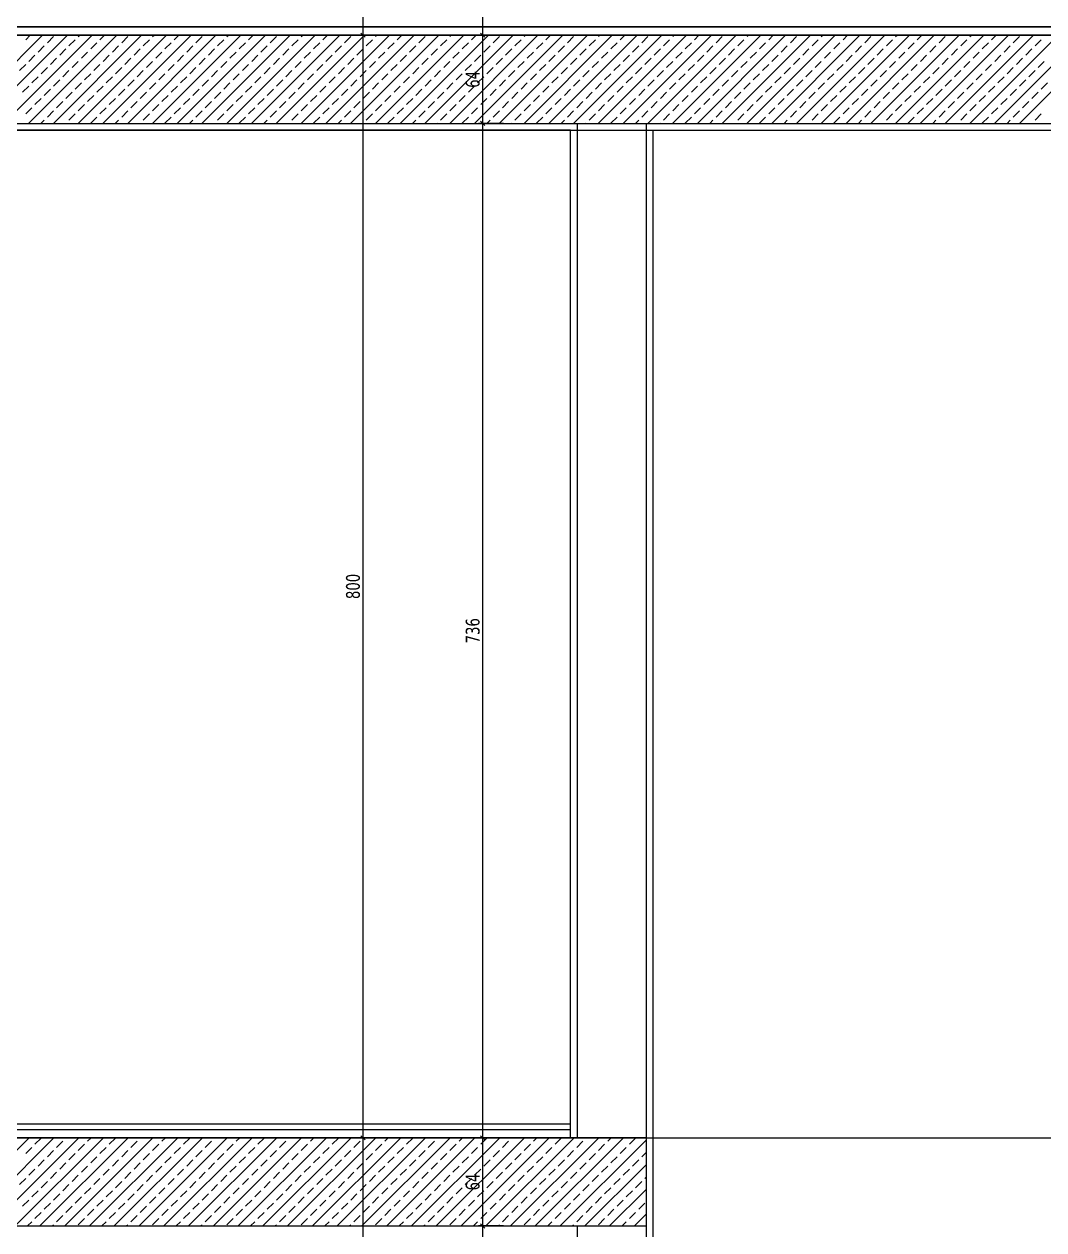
# Model space of a CAD drawing. Header units: millimetres. Extents: x 43168.9 to 43194.6, y -25545.1 to -25543.4.
# Drawn here: x 43183.9544 to 43184.1023, y -25544.5999 to -25544.425 of the extents above; entities that cross this region are included whole.
import ezdxf

# ---------------------------------------------------------------- set-up
doc = ezdxf.new("R2010")
doc.units = ezdxf.units.MM
doc.header["$LTSCALE"] = 200
doc.linetypes.add('kesit_$0$HIDDEN2', pattern=[0.1875, 0.125, -0.0625])
for name, color, linetype in [('duv_sgh', 4, 'Continuous'), ('kaplama-gnl_sgh', 30, 'Continuous'), ('kesit_$0$izd-alt_sgh', 8, 'kesit_$0$HIDDEN2'), ('kolon-b.a_sgh', 6, 'Continuous'), ('olcuic_sgh', 183, 'Continuous'), ('siva_sgh', 145, 'Continuous'), ('tarama-betonarme_sgh', 223, 'Continuous')]:
    doc.layers.add(name, color=color, linetype=linetype)
doc.styles.add('dim', font='VERDANA.TTF', dxfattribs={"width": 0.7})

msp = doc.modelspace()

# ---------------------------------------------------------------- linework, layer by layer
at = {"color": 0, "linetype": 'ByBlock', "lineweight": -2}
for p, q in [((43184.0039, -25544.42686), (43184.0033, -25544.42626)), ((43184.0033, -25544.42626), (43184.0039, -25544.42686)), ((43184.02125, -25544.42686), (43184.02065, -25544.42626)), ((43184.02065, -25544.42626), (43184.02125, -25544.42686)), ((43184.02125, -25544.43966), (43184.02065, -25544.43906)), ((43184.02065, -25544.43906), (43184.02125, -25544.43966)), ((43184.0039, -25544.58686), (43184.0033, -25544.58626)), ((43184.0033, -25544.58626), (43184.0039, -25544.58686)), ((43184.02125, -25544.58686), (43184.02065, -25544.58626)), ((43184.02065, -25544.58626), (43184.02125, -25544.58686)), ((43184.02125, -25544.59966), (43184.02065, -25544.59906)), ((43184.02065, -25544.59906), (43184.02125, -25544.59966))]:
    msp.add_line(p, q, dxfattribs=at)
at = {"layer": 'duv_sgh'}
for p, q in [((43184.03469, -25544.58656), (43184.03469, -25544.43936)), ((43184.04469, -25544.58656), (43184.04469, -25544.43936)), ((43184.03469, -25544.74656), (43184.03469, -25544.59936)), ((43184.04469, -25544.74656), (43184.04469, -25544.59936))]:
    msp.add_line(p, q, dxfattribs=at)
at = {"layer": 'kaplama-gnl_sgh'}
for p, q in [((43183.80569, -25544.42536), (43184.27229, -25544.42536)), ((43184.27229, -25544.42536), (43183.80569, -25544.42536)), ((43183.80569, -25544.58456), (43184.03369, -25544.58456)), ((43183.80569, -25544.58536), (43184.03369, -25544.58536))]:
    msp.add_line(p, q, dxfattribs=at)
at = {"layer": 'kesit_$0$izd-alt_sgh'}
for p, q in [((43185.17869, -25544.42656), (43183.58059, -25544.42656)), ((43183.07862, -25544.58656), (43185.19931, -25544.58656))]:
    msp.add_line(p, q, dxfattribs=at)
at = {"layer": 'kolon-b.a_sgh'}
for p, q in [((43183.80469, -25544.42656), (43184.28649, -25544.42656)), ((43183.80469, -25544.43936), (43184.28649, -25544.43936)), ((43184.04469, -25544.58656), (43183.80469, -25544.58656)), ((43184.04469, -25544.59936), (43184.04469, -25544.58656)), ((43183.80469, -25544.59936), (43184.04469, -25544.59936))]:
    msp.add_line(p, q, dxfattribs=at)
at = {"layer": 'olcuic_sgh'}
for p, q in [((43184.0036, -25544.42681), (43184.0036, -25544.30631)), ((43184.02095, -25544.42681), (43184.02095, -25544.31911)), ((43184.0066, -25544.42656), (43184.003, -25544.42656)), ((43184.0066, -25544.42656), (43184.003, -25544.42656)), ((43184.0036, -25544.58681), (43184.0036, -25544.42631)), ((43184.02395, -25544.42656), (43184.02035, -25544.42656)), ((43184.02395, -25544.42656), (43184.02035, -25544.42656)), ((43184.02095, -25544.43961), (43184.02095, -25544.42631)), ((43184.02395, -25544.43936), (43184.02035, -25544.43936)), ((43184.02395, -25544.43936), (43184.02035, -25544.43936)), ((43184.02095, -25544.58681), (43184.02095, -25544.43911)), ((43184.0066, -25544.58656), (43184.003, -25544.58656)), ((43184.0066, -25544.58656), (43184.003, -25544.58656)), ((43184.0036, -25544.74681), (43184.0036, -25544.58631)), ((43184.02395, -25544.58656), (43184.02035, -25544.58656)), ((43184.02395, -25544.58656), (43184.02035, -25544.58656)), ((43184.02095, -25544.59961), (43184.02095, -25544.58631)), ((43184.02395, -25544.59936), (43184.02035, -25544.59936)), ((43184.02395, -25544.59936), (43184.02035, -25544.59936)), ((43184.02095, -25544.74681), (43184.02095, -25544.59911))]:
    msp.add_line(p, q, dxfattribs=at)
at = {"layer": 'siva_sgh'}
for p, q in [((43183.80569, -25544.44036), (43184.28729, -25544.44036)), ((43184.03369, -25544.44036), (43183.80569, -25544.44036)), ((43184.03369, -25544.58656), (43184.03369, -25544.44036)), ((43184.04569, -25544.74656), (43184.04569, -25544.44036)), ((43184.04569, -25544.44036), (43184.27589, -25544.44036))]:
    msp.add_line(p, q, dxfattribs=at)
at = {"layer": 'tarama-betonarme_sgh'}
for p, q in [((43183.94432, -25544.43936), (43183.95712, -25544.42656)), ((43183.94791, -25544.43936), (43183.96071, -25544.42656)), ((43183.95151, -25544.43936), (43183.96431, -25544.42656)), ((43183.95467, -25544.42722), (43183.95533, -25544.42656)), ((43183.9551, -25544.43936), (43183.9679, -25544.42656)), ((43183.95781, -25544.42766), (43183.95871, -25544.42677)), ((43183.95869, -25544.43936), (43183.97149, -25544.42656)), ((43183.96095, -25544.42811), (43183.96185, -25544.42722)), ((43183.96228, -25544.43936), (43183.97508, -25544.42656)), ((43183.9623, -25544.42677), (43183.96251, -25544.42656)), ((43183.96544, -25544.42722), (43183.9661, -25544.42656)), ((43183.96587, -25544.43936), (43183.97867, -25544.42656)), ((43183.96859, -25544.42766), (43183.96949, -25544.42677)), ((43183.96947, -25544.43936), (43183.98227, -25544.42656)), ((43183.97173, -25544.42811), (43183.97263, -25544.42722)), ((43183.97306, -25544.43936), (43183.98586, -25544.42656)), ((43183.97308, -25544.42677), (43183.97329, -25544.42656)), ((43183.97622, -25544.42722), (43183.97688, -25544.42656)), ((43183.97665, -25544.43936), (43183.98945, -25544.42656)), ((43183.97936, -25544.42766), (43183.98026, -25544.42677)), ((43183.98024, -25544.43936), (43183.99304, -25544.42656)), ((43183.98251, -25544.42811), (43183.98341, -25544.42722)), ((43183.98383, -25544.43936), (43183.99663, -25544.42656)), ((43183.98385, -25544.42677), (43183.98406, -25544.42656)), ((43183.987, -25544.42722), (43183.98765, -25544.42656)), ((43183.98743, -25544.43936), (43184.00023, -25544.42656)), ((43183.99014, -25544.42766), (43183.99104, -25544.42677)), ((43183.99102, -25544.43936), (43184.00382, -25544.42656)), ((43183.99328, -25544.42811), (43183.99418, -25544.42722)), ((43183.99461, -25544.43936), (43184.00741, -25544.42656)), ((43183.99463, -25544.42677), (43183.99484, -25544.42656)), ((43183.99777, -25544.42722), (43183.99843, -25544.42656)), ((43183.9982, -25544.43936), (43184.011, -25544.42656)), ((43184.00092, -25544.42766), (43184.00181, -25544.42677)), ((43184.00179, -25544.43936), (43184.01459, -25544.42656)), ((43184.00406, -25544.42811), (43184.00496, -25544.42722)), ((43184.00539, -25544.43936), (43184.01819, -25544.42656)), ((43184.00541, -25544.42677), (43184.00561, -25544.42656)), ((43184.00855, -25544.42722), (43184.00921, -25544.42656)), ((43184.00898, -25544.43936), (43184.02178, -25544.42656)), ((43184.01169, -25544.42766), (43184.01259, -25544.42677)), ((43184.01257, -25544.43936), (43184.02537, -25544.42656)), ((43184.01484, -25544.42811), (43184.01573, -25544.42722)), ((43184.01616, -25544.43936), (43184.02896, -25544.42656)), ((43184.01618, -25544.42677), (43184.01639, -25544.42656)), ((43184.01933, -25544.42722), (43184.01998, -25544.42656)), ((43184.01976, -25544.43936), (43184.03256, -25544.42656)), ((43184.02247, -25544.42766), (43184.02337, -25544.42677)), ((43184.02335, -25544.43936), (43184.03615, -25544.42656)), ((43184.02561, -25544.42811), (43184.02651, -25544.42722)), ((43184.02694, -25544.43936), (43184.03974, -25544.42656)), ((43184.02696, -25544.42677), (43184.02717, -25544.42656)), ((43184.0301, -25544.42722), (43184.03076, -25544.42656)), ((43184.03053, -25544.43936), (43184.04333, -25544.42656)), ((43184.03325, -25544.42766), (43184.03414, -25544.42677)), ((43184.03412, -25544.43936), (43184.04692, -25544.42656)), ((43184.03639, -25544.42811), (43184.03729, -25544.42722)), ((43184.03772, -25544.43936), (43184.05052, -25544.42656)), ((43184.03774, -25544.42677), (43184.03794, -25544.42656)), ((43184.04088, -25544.42722), (43184.04154, -25544.42656)), ((43184.04131, -25544.43936), (43184.05411, -25544.42656)), ((43184.04402, -25544.42766), (43184.04492, -25544.42677)), ((43184.0449, -25544.43936), (43184.0577, -25544.42656)), ((43184.04717, -25544.42811), (43184.04806, -25544.42722)), ((43184.04849, -25544.43936), (43184.06129, -25544.42656)), ((43184.04851, -25544.42677), (43184.04872, -25544.42656)), ((43184.05166, -25544.42722), (43184.05231, -25544.42656)), ((43184.05208, -25544.43936), (43184.06488, -25544.42656)), ((43184.0548, -25544.42766), (43184.0557, -25544.42677)), ((43184.05568, -25544.43936), (43184.06848, -25544.42656)), ((43184.05794, -25544.42811), (43184.05884, -25544.42722)), ((43184.05927, -25544.43936), (43184.07207, -25544.42656)), ((43184.05929, -25544.42677), (43184.0595, -25544.42656)), ((43184.06243, -25544.42722), (43184.06309, -25544.42656)), ((43184.06286, -25544.43936), (43184.07566, -25544.42656)), ((43184.06557, -25544.42766), (43184.06647, -25544.42677)), ((43184.06645, -25544.43936), (43184.07925, -25544.42656)), ((43184.06872, -25544.42811), (43184.06962, -25544.42722)), ((43184.07004, -25544.43936), (43184.08284, -25544.42656)), ((43184.07006, -25544.42677), (43184.07027, -25544.42656)), ((43184.07321, -25544.42722), (43184.07386, -25544.42656)), ((43184.07364, -25544.43936), (43184.08644, -25544.42656)), ((43184.07635, -25544.42766), (43184.07725, -25544.42677)), ((43184.07723, -25544.43936), (43184.09003, -25544.42656)), ((43184.07949, -25544.42811), (43184.08039, -25544.42722)), ((43184.08082, -25544.43936), (43184.09362, -25544.42656)), ((43184.08084, -25544.42677), (43184.08105, -25544.42656)), ((43184.08398, -25544.42722), (43184.08464, -25544.42656)), ((43184.08441, -25544.43936), (43184.09721, -25544.42656)), ((43184.08713, -25544.42766), (43184.08803, -25544.42677)), ((43184.08801, -25544.43936), (43184.10081, -25544.42656)), ((43184.09027, -25544.42811), (43184.09117, -25544.42722)), ((43184.0916, -25544.43936), (43184.1044, -25544.42656)), ((43184.09162, -25544.42677), (43184.09182, -25544.42656)), ((43184.09476, -25544.42722), (43184.09542, -25544.42656)), ((43184.09519, -25544.43936), (43184.10799, -25544.42656)), ((43184.0979, -25544.42766), (43184.0988, -25544.42677)), ((43184.09878, -25544.43936), (43184.11158, -25544.42656)), ((43184.10105, -25544.42811), (43184.10194, -25544.42722)), ((43183.95646, -25544.42901), (43183.95736, -25544.42811)), ((43183.95961, -25544.42946), (43183.96051, -25544.42856)), ((43183.96275, -25544.42991), (43183.96365, -25544.42901)), ((43183.9641, -25544.42856), (43183.965, -25544.42766)), ((43183.96724, -25544.42901), (43183.96814, -25544.42811)), ((43183.97038, -25544.42946), (43183.97128, -25544.42856)), ((43183.97353, -25544.42991), (43183.97443, -25544.42901)), ((43183.97487, -25544.42856), (43183.97577, -25544.42766)), ((43183.97802, -25544.42901), (43183.97892, -25544.42811)), ((43183.98116, -25544.42946), (43183.98206, -25544.42856)), ((43183.9843, -25544.42991), (43183.9852, -25544.42901)), ((43183.98565, -25544.42856), (43183.98655, -25544.42766)), ((43183.98879, -25544.42901), (43183.98969, -25544.42811)), ((43183.99194, -25544.42946), (43183.99283, -25544.42856)), ((43183.99508, -25544.42991), (43183.99598, -25544.42901)), ((43183.99643, -25544.42856), (43183.99732, -25544.42766)), ((43183.99957, -25544.42901), (43184.00047, -25544.42811)), ((43184.00271, -25544.42946), (43184.00361, -25544.42856)), ((43184.00586, -25544.42991), (43184.00675, -25544.42901)), ((43184.0072, -25544.42856), (43184.0081, -25544.42766)), ((43184.01035, -25544.42901), (43184.01124, -25544.42811)), ((43184.01349, -25544.42946), (43184.01439, -25544.42856)), ((43184.01663, -25544.42991), (43184.01753, -25544.42901)), ((43184.01798, -25544.42856), (43184.01888, -25544.42766)), ((43184.02112, -25544.42901), (43184.02202, -25544.42811)), ((43184.02427, -25544.42946), (43184.02516, -25544.42856)), ((43184.02741, -25544.42991), (43184.02831, -25544.42901)), ((43184.02876, -25544.42856), (43184.02965, -25544.42766)), ((43184.0319, -25544.42901), (43184.0328, -25544.42811)), ((43184.03504, -25544.42946), (43184.03594, -25544.42856)), ((43184.03818, -25544.42991), (43184.03908, -25544.42901)), ((43184.03953, -25544.42856), (43184.04043, -25544.42766)), ((43184.04267, -25544.42901), (43184.04357, -25544.42811)), ((43184.04582, -25544.42946), (43184.04672, -25544.42856)), ((43184.04896, -25544.42991), (43184.04986, -25544.42901)), ((43184.05031, -25544.42856), (43184.05121, -25544.42766)), ((43184.05345, -25544.42901), (43184.05435, -25544.42811)), ((43184.05659, -25544.42946), (43184.05749, -25544.42856)), ((43184.05974, -25544.42991), (43184.06064, -25544.42901)), ((43184.06108, -25544.42856), (43184.06198, -25544.42766)), ((43184.06423, -25544.42901), (43184.06513, -25544.42811)), ((43184.06737, -25544.42946), (43184.06827, -25544.42856)), ((43184.07051, -25544.42991), (43184.07141, -25544.42901)), ((43184.07186, -25544.42856), (43184.07276, -25544.42766)), ((43184.075, -25544.42901), (43184.0759, -25544.42811)), ((43184.07815, -25544.42946), (43184.07905, -25544.42856)), ((43184.08129, -25544.42991), (43184.08219, -25544.42901)), ((43184.08264, -25544.42856), (43184.08354, -25544.42766)), ((43184.08578, -25544.42901), (43184.08668, -25544.42811)), ((43184.08892, -25544.42946), (43184.08982, -25544.42856)), ((43184.09207, -25544.42991), (43184.09296, -25544.42901)), ((43184.09341, -25544.42856), (43184.09431, -25544.42766)), ((43184.09656, -25544.42901), (43184.09745, -25544.42811)), ((43184.0997, -25544.42946), (43184.1006, -25544.42856)), ((43183.95377, -25544.43171), (43183.95467, -25544.43081)), ((43183.95512, -25544.43036), (43183.95602, -25544.42946)), ((43183.95826, -25544.43081), (43183.95916, -25544.42991)), ((43183.9614, -25544.43126), (43183.9623, -25544.43036)), ((43183.96455, -25544.43171), (43183.96544, -25544.43081)), ((43183.96589, -25544.43036), (43183.96679, -25544.42946)), ((43183.96904, -25544.43081), (43183.96993, -25544.42991)), ((43183.97218, -25544.43126), (43183.97308, -25544.43036)), ((43183.97532, -25544.43171), (43183.97622, -25544.43081)), ((43183.97667, -25544.43036), (43183.97757, -25544.42946)), ((43183.97981, -25544.43081), (43183.98071, -25544.42991)), ((43183.98296, -25544.43126), (43183.98385, -25544.43036)), ((43183.9861, -25544.43171), (43183.987, -25544.43081)), ((43183.98745, -25544.43036), (43183.98834, -25544.42946)), ((43183.99059, -25544.43081), (43183.99149, -25544.42991)), ((43183.99373, -25544.43126), (43183.99463, -25544.43036)), ((43183.99688, -25544.43171), (43183.99777, -25544.43081)), ((43183.99822, -25544.43036), (43183.99912, -25544.42946)), ((43184.00137, -25544.43081), (43184.00226, -25544.42991)), ((43184.00451, -25544.43126), (43184.00541, -25544.43036)), ((43184.00765, -25544.43171), (43184.00855, -25544.43081)), ((43184.009, -25544.43036), (43184.0099, -25544.42946)), ((43184.01214, -25544.43081), (43184.01304, -25544.42991)), ((43184.01529, -25544.43126), (43184.01618, -25544.43036)), ((43184.01843, -25544.43171), (43184.01933, -25544.43081)), ((43184.01978, -25544.43036), (43184.02067, -25544.42946)), ((43184.02292, -25544.43081), (43184.02382, -25544.42991)), ((43184.02606, -25544.43126), (43184.02696, -25544.43036)), ((43184.0292, -25544.43171), (43184.0301, -25544.43081)), ((43184.03055, -25544.43036), (43184.03145, -25544.42946)), ((43184.03369, -25544.43081), (43184.03459, -25544.42991)), ((43184.03684, -25544.43126), (43184.03774, -25544.43036)), ((43184.03998, -25544.43171), (43184.04088, -25544.43081)), ((43184.04133, -25544.43036), (43184.04223, -25544.42946)), ((43184.04447, -25544.43081), (43184.04537, -25544.42991)), ((43184.04761, -25544.43126), (43184.04851, -25544.43036)), ((43184.05076, -25544.43171), (43184.05166, -25544.43081)), ((43184.0521, -25544.43036), (43184.053, -25544.42946)), ((43184.05525, -25544.43081), (43184.05615, -25544.42991)), ((43184.05839, -25544.43126), (43184.05929, -25544.43036)), ((43184.06153, -25544.43171), (43184.06243, -25544.43081)), ((43184.06288, -25544.43036), (43184.06378, -25544.42946)), ((43184.06602, -25544.43081), (43184.06692, -25544.42991)), ((43184.06917, -25544.43126), (43184.07006, -25544.43036)), ((43184.07231, -25544.43171), (43184.07321, -25544.43081)), ((43184.07366, -25544.43036), (43184.07455, -25544.42946)), ((43184.0768, -25544.43081), (43184.0777, -25544.42991)), ((43184.07994, -25544.43126), (43184.08084, -25544.43036)), ((43184.08309, -25544.43171), (43184.08398, -25544.43081)), ((43184.08443, -25544.43036), (43184.08533, -25544.42946)), ((43184.08758, -25544.43081), (43184.08847, -25544.42991)), ((43184.09072, -25544.43126), (43184.09162, -25544.43036)), ((43184.09386, -25544.43171), (43184.09476, -25544.43081)), ((43184.09521, -25544.43036), (43184.09611, -25544.42946)), ((43184.09835, -25544.43081), (43184.09925, -25544.42991)), ((43184.1015, -25544.43126), (43184.10239, -25544.43036)), ((43183.95557, -25544.4335), (43183.95646, -25544.4326)), ((43183.95691, -25544.43215), (43183.95781, -25544.43126)), ((43183.96006, -25544.4326), (43183.96095, -25544.43171)), ((43183.9632, -25544.43305), (43183.9641, -25544.43215)), ((43183.96634, -25544.4335), (43183.96724, -25544.4326)), ((43183.96769, -25544.43215), (43183.96859, -25544.43126)), ((43183.97083, -25544.4326), (43183.97173, -25544.43171)), ((43183.97398, -25544.43305), (43183.97487, -25544.43215)), ((43183.97712, -25544.4335), (43183.97802, -25544.4326)), ((43183.97847, -25544.43215), (43183.97936, -25544.43126)), ((43183.98161, -25544.4326), (43183.98251, -25544.43171)), ((43183.98475, -25544.43305), (43183.98565, -25544.43215)), ((43183.9879, -25544.4335), (43183.98879, -25544.4326)), ((43183.98924, -25544.43215), (43183.99014, -25544.43126)), ((43183.99239, -25544.4326), (43183.99328, -25544.43171)), ((43183.99553, -25544.43305), (43183.99643, -25544.43215)), ((43183.99867, -25544.4335), (43183.99957, -25544.4326)), ((43184.00002, -25544.43215), (43184.00092, -25544.43126)), ((43184.00316, -25544.4326), (43184.00406, -25544.43171)), ((43184.0063, -25544.43305), (43184.0072, -25544.43215)), ((43184.00945, -25544.4335), (43184.01035, -25544.4326)), ((43184.0108, -25544.43215), (43184.01169, -25544.43126)), ((43184.01394, -25544.4326), (43184.01484, -25544.43171)), ((43184.01708, -25544.43305), (43184.01798, -25544.43215)), ((43184.02022, -25544.4335), (43184.02112, -25544.4326)), ((43184.02157, -25544.43215), (43184.02247, -25544.43126)), ((43184.02471, -25544.4326), (43184.02561, -25544.43171)), ((43184.02786, -25544.43305), (43184.02876, -25544.43215)), ((43184.031, -25544.4335), (43184.0319, -25544.4326)), ((43184.03235, -25544.43215), (43184.03325, -25544.43126)), ((43184.03549, -25544.4326), (43184.03639, -25544.43171)), ((43184.03863, -25544.43305), (43184.03953, -25544.43215)), ((43184.04178, -25544.4335), (43184.04267, -25544.4326)), ((43184.04312, -25544.43215), (43184.04402, -25544.43126)), ((43184.04627, -25544.4326), (43184.04717, -25544.43171)), ((43184.04941, -25544.43305), (43184.05031, -25544.43215)), ((43184.05255, -25544.4335), (43184.05345, -25544.4326)), ((43184.0539, -25544.43215), (43184.0548, -25544.43126)), ((43184.05704, -25544.4326), (43184.05794, -25544.43171)), ((43184.06019, -25544.43305), (43184.06108, -25544.43215)), ((43184.06333, -25544.4335), (43184.06423, -25544.4326)), ((43184.06468, -25544.43215), (43184.06557, -25544.43126)), ((43184.06782, -25544.4326), (43184.06872, -25544.43171)), ((43184.07096, -25544.43305), (43184.07186, -25544.43215)), ((43184.07411, -25544.4335), (43184.075, -25544.4326)), ((43184.07545, -25544.43215), (43184.07635, -25544.43126)), ((43184.0786, -25544.4326), (43184.07949, -25544.43171)), ((43184.08174, -25544.43305), (43184.08264, -25544.43215)), ((43184.08488, -25544.4335), (43184.08578, -25544.4326)), ((43184.08623, -25544.43215), (43184.08713, -25544.43126)), ((43184.08937, -25544.4326), (43184.09027, -25544.43171)), ((43184.09252, -25544.43305), (43184.09341, -25544.43215)), ((43184.09566, -25544.4335), (43184.09656, -25544.4326)), ((43184.09701, -25544.43215), (43184.0979, -25544.43126)), ((43184.10015, -25544.4326), (43184.10105, -25544.43171)), ((43183.95422, -25544.43485), (43183.95512, -25544.43395)), ((43183.95736, -25544.4353), (43183.95826, -25544.4344)), ((43183.95871, -25544.43395), (43183.95961, -25544.43305)), ((43183.96185, -25544.4344), (43183.96275, -25544.4335)), ((43183.965, -25544.43485), (43183.96589, -25544.43395)), ((43183.96814, -25544.4353), (43183.96904, -25544.4344)), ((43183.96949, -25544.43395), (43183.97038, -25544.43305)), ((43183.97263, -25544.4344), (43183.97353, -25544.4335)), ((43183.97577, -25544.43485), (43183.97667, -25544.43395)), ((43183.97892, -25544.4353), (43183.97981, -25544.4344)), ((43183.98026, -25544.43395), (43183.98116, -25544.43305)), ((43183.98341, -25544.4344), (43183.9843, -25544.4335)), ((43183.98655, -25544.43485), (43183.98745, -25544.43395)), ((43183.98969, -25544.4353), (43183.99059, -25544.4344)), ((43183.99104, -25544.43395), (43183.99194, -25544.43305)), ((43183.99418, -25544.4344), (43183.99508, -25544.4335)), ((43183.99732, -25544.43485), (43183.99822, -25544.43395)), ((43184.00047, -25544.4353), (43184.00137, -25544.4344)), ((43184.00181, -25544.43395), (43184.00271, -25544.43305)), ((43184.00496, -25544.4344), (43184.00586, -25544.4335)), ((43184.0081, -25544.43485), (43184.009, -25544.43395)), ((43184.01124, -25544.4353), (43184.01214, -25544.4344)), ((43184.01259, -25544.43395), (43184.01349, -25544.43305)), ((43184.01573, -25544.4344), (43184.01663, -25544.4335)), ((43184.01888, -25544.43485), (43184.01978, -25544.43395)), ((43184.02202, -25544.4353), (43184.02292, -25544.4344)), ((43184.02337, -25544.43395), (43184.02427, -25544.43305)), ((43184.02651, -25544.4344), (43184.02741, -25544.4335)), ((43184.02965, -25544.43485), (43184.03055, -25544.43395)), ((43184.0328, -25544.4353), (43184.03369, -25544.4344)), ((43184.03414, -25544.43395), (43184.03504, -25544.43305)), ((43184.03729, -25544.4344), (43184.03818, -25544.4335)), ((43184.04043, -25544.43485), (43184.04133, -25544.43395)), ((43184.04357, -25544.4353), (43184.04447, -25544.4344)), ((43184.04492, -25544.43395), (43184.04582, -25544.43305)), ((43184.04806, -25544.4344), (43184.04896, -25544.4335)), ((43184.05121, -25544.43485), (43184.0521, -25544.43395)), ((43184.05435, -25544.4353), (43184.05525, -25544.4344)), ((43184.0557, -25544.43395), (43184.05659, -25544.43305)), ((43184.05884, -25544.4344), (43184.05974, -25544.4335)), ((43184.06198, -25544.43485), (43184.06288, -25544.43395)), ((43184.06513, -25544.4353), (43184.06602, -25544.4344)), ((43184.06647, -25544.43395), (43184.06737, -25544.43305)), ((43184.06962, -25544.4344), (43184.07051, -25544.4335)), ((43184.07276, -25544.43485), (43184.07366, -25544.43395)), ((43184.0759, -25544.4353), (43184.0768, -25544.4344)), ((43184.07725, -25544.43395), (43184.07815, -25544.43305)), ((43184.08039, -25544.4344), (43184.08129, -25544.4335)), ((43184.08354, -25544.43485), (43184.08443, -25544.43395)), ((43184.08668, -25544.4353), (43184.08758, -25544.4344)), ((43184.08803, -25544.43395), (43184.08892, -25544.43305)), ((43184.09117, -25544.4344), (43184.09207, -25544.4335)), ((43184.09431, -25544.43485), (43184.09521, -25544.43395)), ((43184.09745, -25544.4353), (43184.09835, -25544.4344)), ((43184.0988, -25544.43395), (43184.0997, -25544.43305)), ((43184.10194, -25544.4344), (43184.10284, -25544.4335)), ((43183.95602, -25544.43664), (43183.95691, -25544.43575)), ((43183.96051, -25544.43575), (43183.9614, -25544.43485)), ((43183.96365, -25544.4362), (43183.96455, -25544.4353)), ((43183.96679, -25544.43664), (43183.96769, -25544.43575)), ((43183.97128, -25544.43575), (43183.97218, -25544.43485)), ((43183.97443, -25544.4362), (43183.97532, -25544.4353)), ((43183.97757, -25544.43664), (43183.97847, -25544.43575)), ((43183.98206, -25544.43575), (43183.98296, -25544.43485)), ((43183.9852, -25544.4362), (43183.9861, -25544.4353)), ((43183.98834, -25544.43664), (43183.98924, -25544.43575)), ((43183.99283, -25544.43575), (43183.99373, -25544.43485)), ((43183.99598, -25544.4362), (43183.99688, -25544.4353)), ((43183.99912, -25544.43664), (43184.00002, -25544.43575)), ((43184.00361, -25544.43575), (43184.00451, -25544.43485)), ((43184.00675, -25544.4362), (43184.00765, -25544.4353)), ((43184.0099, -25544.43664), (43184.0108, -25544.43575)), ((43184.01439, -25544.43575), (43184.01529, -25544.43485)), ((43184.01753, -25544.4362), (43184.01843, -25544.4353)), ((43184.02067, -25544.43664), (43184.02157, -25544.43575)), ((43184.02516, -25544.43575), (43184.02606, -25544.43485)), ((43184.02831, -25544.4362), (43184.0292, -25544.4353)), ((43184.03145, -25544.43664), (43184.03235, -25544.43575)), ((43184.03594, -25544.43575), (43184.03684, -25544.43485)), ((43184.03908, -25544.4362), (43184.03998, -25544.4353)), ((43184.04223, -25544.43664), (43184.04312, -25544.43575)), ((43184.04672, -25544.43575), (43184.04761, -25544.43485)), ((43184.04986, -25544.4362), (43184.05076, -25544.4353)), ((43184.053, -25544.43664), (43184.0539, -25544.43575)), ((43184.05749, -25544.43575), (43184.05839, -25544.43485)), ((43184.06064, -25544.4362), (43184.06153, -25544.4353)), ((43184.06378, -25544.43664), (43184.06468, -25544.43575)), ((43184.06827, -25544.43575), (43184.06917, -25544.43485)), ((43184.07141, -25544.4362), (43184.07231, -25544.4353)), ((43184.07455, -25544.43664), (43184.07545, -25544.43575)), ((43184.07905, -25544.43575), (43184.07994, -25544.43485)), ((43184.08219, -25544.4362), (43184.08309, -25544.4353)), ((43184.08533, -25544.43664), (43184.08623, -25544.43575)), ((43184.08982, -25544.43575), (43184.09072, -25544.43485)), ((43184.09296, -25544.4362), (43184.09386, -25544.4353)), ((43184.09611, -25544.43664), (43184.09701, -25544.43575)), ((43184.1006, -25544.43575), (43184.1015, -25544.43485)), ((43183.95467, -25544.43799), (43183.95557, -25544.43709)), ((43183.95781, -25544.43844), (43183.95871, -25544.43754)), ((43183.95916, -25544.43709), (43183.96006, -25544.4362)), ((43183.9623, -25544.43754), (43183.9632, -25544.43664)), ((43183.96544, -25544.43799), (43183.96634, -25544.43709)), ((43183.96859, -25544.43844), (43183.96949, -25544.43754)), ((43183.96993, -25544.43709), (43183.97083, -25544.4362)), ((43183.97308, -25544.43754), (43183.97398, -25544.43664)), ((43183.97622, -25544.43799), (43183.97712, -25544.43709)), ((43183.97936, -25544.43844), (43183.98026, -25544.43754)), ((43183.98071, -25544.43709), (43183.98161, -25544.4362)), ((43183.98385, -25544.43754), (43183.98475, -25544.43664)), ((43183.987, -25544.43799), (43183.9879, -25544.43709)), ((43183.99014, -25544.43844), (43183.99104, -25544.43754)), ((43183.99149, -25544.43709), (43183.99239, -25544.4362)), ((43183.99463, -25544.43754), (43183.99553, -25544.43664)), ((43183.99777, -25544.43799), (43183.99867, -25544.43709)), ((43184.00092, -25544.43844), (43184.00181, -25544.43754)), ((43184.00226, -25544.43709), (43184.00316, -25544.4362)), ((43184.00541, -25544.43754), (43184.0063, -25544.43664)), ((43184.00855, -25544.43799), (43184.00945, -25544.43709)), ((43184.01169, -25544.43844), (43184.01259, -25544.43754)), ((43184.01304, -25544.43709), (43184.01394, -25544.4362)), ((43184.01618, -25544.43754), (43184.01708, -25544.43664)), ((43184.01933, -25544.43799), (43184.02022, -25544.43709)), ((43184.02247, -25544.43844), (43184.02337, -25544.43754)), ((43184.02382, -25544.43709), (43184.02471, -25544.4362)), ((43184.02696, -25544.43754), (43184.02786, -25544.43664)), ((43184.0301, -25544.43799), (43184.031, -25544.43709)), ((43184.03325, -25544.43844), (43184.03414, -25544.43754)), ((43184.03459, -25544.43709), (43184.03549, -25544.4362)), ((43184.03774, -25544.43754), (43184.03863, -25544.43664)), ((43184.04088, -25544.43799), (43184.04178, -25544.43709)), ((43184.04402, -25544.43844), (43184.04492, -25544.43754)), ((43184.04537, -25544.43709), (43184.04627, -25544.4362)), ((43184.04851, -25544.43754), (43184.04941, -25544.43664)), ((43184.05166, -25544.43799), (43184.05255, -25544.43709)), ((43184.0548, -25544.43844), (43184.0557, -25544.43754)), ((43184.05615, -25544.43709), (43184.05704, -25544.4362)), ((43184.05929, -25544.43754), (43184.06019, -25544.43664)), ((43184.06243, -25544.43799), (43184.06333, -25544.43709)), ((43184.06557, -25544.43844), (43184.06647, -25544.43754)), ((43184.06692, -25544.43709), (43184.06782, -25544.4362)), ((43184.07006, -25544.43754), (43184.07096, -25544.43664)), ((43184.07321, -25544.43799), (43184.07411, -25544.43709)), ((43184.07635, -25544.43844), (43184.07725, -25544.43754)), ((43184.0777, -25544.43709), (43184.0786, -25544.4362)), ((43184.08084, -25544.43754), (43184.08174, -25544.43664)), ((43184.08398, -25544.43799), (43184.08488, -25544.43709)), ((43184.08713, -25544.43844), (43184.08803, -25544.43754)), ((43184.08847, -25544.43709), (43184.08937, -25544.4362)), ((43184.09162, -25544.43754), (43184.09252, -25544.43664)), ((43184.09476, -25544.43799), (43184.09566, -25544.43709)), ((43184.0979, -25544.43844), (43184.0988, -25544.43754)), ((43184.09925, -25544.43709), (43184.10015, -25544.4362)), ((43183.95689, -25544.43936), (43183.95736, -25544.43889)), ((43183.96049, -25544.43936), (43183.96051, -25544.43934)), ((43183.96095, -25544.43889), (43183.96185, -25544.43799)), ((43183.9641, -25544.43934), (43183.965, -25544.43844)), ((43183.96767, -25544.43936), (43183.96814, -25544.43889)), ((43183.97126, -25544.43936), (43183.97128, -25544.43934)), ((43183.97173, -25544.43889), (43183.97263, -25544.43799)), ((43183.97487, -25544.43934), (43183.97577, -25544.43844)), ((43183.97845, -25544.43936), (43183.97892, -25544.43889)), ((43183.98204, -25544.43936), (43183.98206, -25544.43934)), ((43183.98251, -25544.43889), (43183.98341, -25544.43799)), ((43183.98565, -25544.43934), (43183.98655, -25544.43844)), ((43183.98922, -25544.43936), (43183.98969, -25544.43889)), ((43183.99281, -25544.43936), (43183.99283, -25544.43934)), ((43183.99328, -25544.43889), (43183.99418, -25544.43799)), ((43183.99643, -25544.43934), (43183.99732, -25544.43844)), ((43184, -25544.43936), (43184.00047, -25544.43889)), ((43184.00359, -25544.43936), (43184.00361, -25544.43934)), ((43184.00406, -25544.43889), (43184.00496, -25544.43799)), ((43184.0072, -25544.43934), (43184.0081, -25544.43844)), ((43184.01078, -25544.43936), (43184.01124, -25544.43889)), ((43184.01437, -25544.43936), (43184.01439, -25544.43934)), ((43184.01484, -25544.43889), (43184.01573, -25544.43799)), ((43184.01798, -25544.43934), (43184.01888, -25544.43844)), ((43184.02155, -25544.43936), (43184.02202, -25544.43889)), ((43184.02514, -25544.43936), (43184.02516, -25544.43934)), ((43184.02561, -25544.43889), (43184.02651, -25544.43799)), ((43184.02876, -25544.43934), (43184.02965, -25544.43844)), ((43184.03233, -25544.43936), (43184.0328, -25544.43889)), ((43184.03592, -25544.43936), (43184.03594, -25544.43934)), ((43184.03639, -25544.43889), (43184.03729, -25544.43799)), ((43184.03953, -25544.43934), (43184.04043, -25544.43844)), ((43184.0431, -25544.43936), (43184.04357, -25544.43889)), ((43184.0467, -25544.43936), (43184.04672, -25544.43934)), ((43184.04717, -25544.43889), (43184.04806, -25544.43799)), ((43184.05031, -25544.43934), (43184.05121, -25544.43844)), ((43184.05388, -25544.43936), (43184.05435, -25544.43889)), ((43184.05747, -25544.43936), (43184.05749, -25544.43934)), ((43184.05794, -25544.43889), (43184.05884, -25544.43799)), ((43184.06108, -25544.43934), (43184.06198, -25544.43844)), ((43184.06466, -25544.43936), (43184.06513, -25544.43889)), ((43184.06825, -25544.43936), (43184.06827, -25544.43934)), ((43184.06872, -25544.43889), (43184.06962, -25544.43799)), ((43184.07186, -25544.43934), (43184.07276, -25544.43844)), ((43184.07543, -25544.43936), (43184.0759, -25544.43889)), ((43184.07902, -25544.43936), (43184.07905, -25544.43934)), ((43184.07949, -25544.43889), (43184.08039, -25544.43799)), ((43184.08264, -25544.43934), (43184.08354, -25544.43844)), ((43184.08621, -25544.43936), (43184.08668, -25544.43889)), ((43184.0898, -25544.43936), (43184.08982, -25544.43934)), ((43184.09027, -25544.43889), (43184.09117, -25544.43799)), ((43184.09341, -25544.43934), (43184.09431, -25544.43844)), ((43184.09699, -25544.43936), (43184.09745, -25544.43889)), ((43184.10058, -25544.43936), (43184.1006, -25544.43934)), ((43184.10105, -25544.43889), (43184.10194, -25544.43799)), ((43183.94237, -25544.59936), (43183.95517, -25544.58656)), ((43183.94597, -25544.59936), (43183.95877, -25544.58656)), ((43183.94956, -25544.59936), (43183.96236, -25544.58656)), ((43183.95315, -25544.59936), (43183.96595, -25544.58656)), ((43183.95602, -25544.58751), (43183.95691, -25544.58662)), ((43183.95674, -25544.59936), (43183.96954, -25544.58656)), ((43183.96033, -25544.59936), (43183.97313, -25544.58656)), ((43183.96051, -25544.58662), (43183.96056, -25544.58656)), ((43183.96365, -25544.58706), (43183.96415, -25544.58656)), ((43183.96393, -25544.59936), (43183.97673, -25544.58656)), ((43183.96679, -25544.58751), (43183.96769, -25544.58662)), ((43183.96752, -25544.59936), (43183.98032, -25544.58656)), ((43183.97111, -25544.59936), (43183.98391, -25544.58656)), ((43183.97128, -25544.58662), (43183.97134, -25544.58656)), ((43183.97443, -25544.58706), (43183.97493, -25544.58656)), ((43183.9747, -25544.59936), (43183.9875, -25544.58656)), ((43183.97757, -25544.58751), (43183.97847, -25544.58662)), ((43183.97829, -25544.59936), (43183.99109, -25544.58656)), ((43183.98189, -25544.59936), (43183.99469, -25544.58656)), ((43183.98206, -25544.58662), (43183.98211, -25544.58656)), ((43183.9852, -25544.58706), (43183.98571, -25544.58656)), ((43183.98548, -25544.59936), (43183.99828, -25544.58656)), ((43183.98834, -25544.58751), (43183.98924, -25544.58662)), ((43183.98907, -25544.59936), (43184.00187, -25544.58656)), ((43183.99266, -25544.59936), (43184.00546, -25544.58656)), ((43183.99283, -25544.58662), (43183.99289, -25544.58656)), ((43183.99598, -25544.58706), (43183.99648, -25544.58656)), ((43183.99626, -25544.59936), (43184.00906, -25544.58656)), ((43183.99912, -25544.58751), (43184.00002, -25544.58662)), ((43183.99985, -25544.59936), (43184.01265, -25544.58656)), ((43184.00344, -25544.59936), (43184.01624, -25544.58656)), ((43184.00361, -25544.58662), (43184.00367, -25544.58656)), ((43184.00675, -25544.58706), (43184.00726, -25544.58656)), ((43184.00703, -25544.59936), (43184.01983, -25544.58656)), ((43184.0099, -25544.58751), (43184.0108, -25544.58662)), ((43184.01062, -25544.59936), (43184.02342, -25544.58656)), ((43184.01422, -25544.59936), (43184.02702, -25544.58656)), ((43184.01439, -25544.58662), (43184.01444, -25544.58656)), ((43184.01753, -25544.58706), (43184.01804, -25544.58656)), ((43184.01781, -25544.59936), (43184.03061, -25544.58656)), ((43184.02067, -25544.58751), (43184.02157, -25544.58662)), ((43184.0214, -25544.59936), (43184.0342, -25544.58656)), ((43184.02499, -25544.59936), (43184.03779, -25544.58656)), ((43184.02516, -25544.58662), (43184.02522, -25544.58656)), ((43184.02831, -25544.58706), (43184.02881, -25544.58656)), ((43184.02858, -25544.59936), (43184.04138, -25544.58656)), ((43184.03145, -25544.58751), (43184.03235, -25544.58662)), ((43184.03594, -25544.58662), (43184.036, -25544.58656)), ((43184.03908, -25544.58706), (43184.03959, -25544.58656)), ((43184.04223, -25544.58751), (43184.04312, -25544.58662)), ((43183.95467, -25544.58886), (43183.95557, -25544.58796)), ((43183.95781, -25544.58931), (43183.95871, -25544.58841)), ((43183.95916, -25544.58796), (43183.96006, -25544.58706)), ((43183.9623, -25544.58841), (43183.9632, -25544.58751)), ((43183.96544, -25544.58886), (43183.96634, -25544.58796)), ((43183.96859, -25544.58931), (43183.96949, -25544.58841)), ((43183.96993, -25544.58796), (43183.97083, -25544.58706)), ((43183.97308, -25544.58841), (43183.97398, -25544.58751)), ((43183.97622, -25544.58886), (43183.97712, -25544.58796)), ((43183.97936, -25544.58931), (43183.98026, -25544.58841)), ((43183.98071, -25544.58796), (43183.98161, -25544.58706)), ((43183.98385, -25544.58841), (43183.98475, -25544.58751)), ((43183.987, -25544.58886), (43183.9879, -25544.58796)), ((43183.99014, -25544.58931), (43183.99104, -25544.58841)), ((43183.99149, -25544.58796), (43183.99239, -25544.58706)), ((43183.99463, -25544.58841), (43183.99553, -25544.58751)), ((43183.99777, -25544.58886), (43183.99867, -25544.58796)), ((43184.00092, -25544.58931), (43184.00181, -25544.58841)), ((43184.00226, -25544.58796), (43184.00316, -25544.58706)), ((43184.00541, -25544.58841), (43184.0063, -25544.58751)), ((43184.00855, -25544.58886), (43184.00945, -25544.58796)), ((43184.01169, -25544.58931), (43184.01259, -25544.58841)), ((43184.01304, -25544.58796), (43184.01394, -25544.58706)), ((43184.01618, -25544.58841), (43184.01708, -25544.58751)), ((43184.01933, -25544.58886), (43184.02022, -25544.58796)), ((43184.02247, -25544.58931), (43184.02337, -25544.58841)), ((43184.02382, -25544.58796), (43184.02471, -25544.58706)), ((43184.02696, -25544.58841), (43184.02786, -25544.58751)), ((43184.0301, -25544.58886), (43184.031, -25544.58796)), ((43184.03218, -25544.59936), (43184.04469, -25544.58684)), ((43184.03325, -25544.58931), (43184.03414, -25544.58841)), ((43184.03459, -25544.58796), (43184.03549, -25544.58706)), ((43184.03774, -25544.58841), (43184.03863, -25544.58751)), ((43184.04088, -25544.58886), (43184.04178, -25544.58796)), ((43183.95646, -25544.59066), (43183.95736, -25544.58976)), ((43183.96095, -25544.58976), (43183.96185, -25544.58886)), ((43183.9641, -25544.59021), (43183.965, -25544.58931)), ((43183.96724, -25544.59066), (43183.96814, -25544.58976)), ((43183.97173, -25544.58976), (43183.97263, -25544.58886)), ((43183.97487, -25544.59021), (43183.97577, -25544.58931)), ((43183.97802, -25544.59066), (43183.97892, -25544.58976)), ((43183.98251, -25544.58976), (43183.98341, -25544.58886)), ((43183.98565, -25544.59021), (43183.98655, -25544.58931)), ((43183.98879, -25544.59066), (43183.98969, -25544.58976)), ((43183.99328, -25544.58976), (43183.99418, -25544.58886)), ((43183.99643, -25544.59021), (43183.99732, -25544.58931)), ((43183.99957, -25544.59066), (43184.00047, -25544.58976)), ((43184.00406, -25544.58976), (43184.00496, -25544.58886)), ((43184.0072, -25544.59021), (43184.0081, -25544.58931)), ((43184.01035, -25544.59066), (43184.01124, -25544.58976)), ((43184.01484, -25544.58976), (43184.01573, -25544.58886)), ((43184.01798, -25544.59021), (43184.01888, -25544.58931)), ((43184.02112, -25544.59066), (43184.02202, -25544.58976)), ((43184.02561, -25544.58976), (43184.02651, -25544.58886)), ((43184.02876, -25544.59021), (43184.02965, -25544.58931)), ((43184.0319, -25544.59066), (43184.0328, -25544.58976)), ((43184.03639, -25544.58976), (43184.03729, -25544.58886)), ((43184.03953, -25544.59021), (43184.04043, -25544.58931)), ((43184.04267, -25544.59066), (43184.04357, -25544.58976)), ((43184.04402, -25544.58931), (43184.04469, -25544.58864)), ((43183.95512, -25544.592), (43183.95602, -25544.59111)), ((43183.95826, -25544.59245), (43183.95916, -25544.59155)), ((43183.95961, -25544.59111), (43183.96051, -25544.59021)), ((43183.96275, -25544.59155), (43183.96365, -25544.59066)), ((43183.96589, -25544.592), (43183.96679, -25544.59111)), ((43183.96904, -25544.59245), (43183.96993, -25544.59155)), ((43183.97038, -25544.59111), (43183.97128, -25544.59021)), ((43183.97353, -25544.59155), (43183.97443, -25544.59066)), ((43183.97667, -25544.592), (43183.97757, -25544.59111)), ((43183.97981, -25544.59245), (43183.98071, -25544.59155)), ((43183.98116, -25544.59111), (43183.98206, -25544.59021)), ((43183.9843, -25544.59155), (43183.9852, -25544.59066)), ((43183.98745, -25544.592), (43183.98834, -25544.59111)), ((43183.99059, -25544.59245), (43183.99149, -25544.59155)), ((43183.99194, -25544.59111), (43183.99283, -25544.59021)), ((43183.99508, -25544.59155), (43183.99598, -25544.59066)), ((43183.99822, -25544.592), (43183.99912, -25544.59111)), ((43184.00137, -25544.59245), (43184.00226, -25544.59155)), ((43184.00271, -25544.59111), (43184.00361, -25544.59021)), ((43184.00586, -25544.59155), (43184.00675, -25544.59066)), ((43184.009, -25544.592), (43184.0099, -25544.59111)), ((43184.01214, -25544.59245), (43184.01304, -25544.59155)), ((43184.01349, -25544.59111), (43184.01439, -25544.59021)), ((43184.01663, -25544.59155), (43184.01753, -25544.59066)), ((43184.01978, -25544.592), (43184.02067, -25544.59111)), ((43184.02292, -25544.59245), (43184.02382, -25544.59155)), ((43184.02427, -25544.59111), (43184.02516, -25544.59021)), ((43184.02741, -25544.59155), (43184.02831, -25544.59066)), ((43184.03055, -25544.592), (43184.03145, -25544.59111)), ((43184.03369, -25544.59245), (43184.03459, -25544.59155)), ((43184.03504, -25544.59111), (43184.03594, -25544.59021)), ((43184.03577, -25544.59936), (43184.04469, -25544.59044)), ((43184.03818, -25544.59155), (43184.03908, -25544.59066)), ((43184.04133, -25544.592), (43184.04223, -25544.59111)), ((43183.95377, -25544.59335), (43183.95467, -25544.59245)), ((43183.95691, -25544.5938), (43183.95781, -25544.5929)), ((43183.96006, -25544.59425), (43183.96095, -25544.59335)), ((43183.9614, -25544.5929), (43183.9623, -25544.592)), ((43183.96455, -25544.59335), (43183.96544, -25544.59245)), ((43183.96769, -25544.5938), (43183.96859, -25544.5929)), ((43183.97083, -25544.59425), (43183.97173, -25544.59335)), ((43183.97218, -25544.5929), (43183.97308, -25544.592)), ((43183.97532, -25544.59335), (43183.97622, -25544.59245)), ((43183.97847, -25544.5938), (43183.97936, -25544.5929)), ((43183.98161, -25544.59425), (43183.98251, -25544.59335)), ((43183.98296, -25544.5929), (43183.98385, -25544.592)), ((43183.9861, -25544.59335), (43183.987, -25544.59245)), ((43183.98924, -25544.5938), (43183.99014, -25544.5929)), ((43183.99239, -25544.59425), (43183.99328, -25544.59335)), ((43183.99373, -25544.5929), (43183.99463, -25544.592)), ((43183.99688, -25544.59335), (43183.99777, -25544.59245)), ((43184.00002, -25544.5938), (43184.00092, -25544.5929)), ((43184.00316, -25544.59425), (43184.00406, -25544.59335)), ((43184.00451, -25544.5929), (43184.00541, -25544.592)), ((43184.00765, -25544.59335), (43184.00855, -25544.59245)), ((43184.0108, -25544.5938), (43184.01169, -25544.5929)), ((43184.01394, -25544.59425), (43184.01484, -25544.59335)), ((43184.01529, -25544.5929), (43184.01618, -25544.592)), ((43184.01843, -25544.59335), (43184.01933, -25544.59245)), ((43184.02157, -25544.5938), (43184.02247, -25544.5929)), ((43184.02471, -25544.59425), (43184.02561, -25544.59335)), ((43184.02606, -25544.5929), (43184.02696, -25544.592)), ((43184.0292, -25544.59335), (43184.0301, -25544.59245)), ((43184.03235, -25544.5938), (43184.03325, -25544.5929)), ((43184.03549, -25544.59425), (43184.03639, -25544.59335)), ((43184.03684, -25544.5929), (43184.03774, -25544.592)), ((43184.03998, -25544.59335), (43184.04088, -25544.59245)), ((43184.04312, -25544.5938), (43184.04402, -25544.5929)), ((43184.04447, -25544.59245), (43184.04469, -25544.59223)), ((43183.95557, -25544.59515), (43183.95646, -25544.59425)), ((43183.95871, -25544.5956), (43183.95961, -25544.5947)), ((43183.96185, -25544.59604), (43183.96275, -25544.59515)), ((43183.9632, -25544.5947), (43183.9641, -25544.5938)), ((43183.96634, -25544.59515), (43183.96724, -25544.59425)), ((43183.96949, -25544.5956), (43183.97038, -25544.5947)), ((43183.97263, -25544.59604), (43183.97353, -25544.59515)), ((43183.97398, -25544.5947), (43183.97487, -25544.5938)), ((43183.97712, -25544.59515), (43183.97802, -25544.59425)), ((43183.98026, -25544.5956), (43183.98116, -25544.5947)), ((43183.98341, -25544.59604), (43183.9843, -25544.59515)), ((43183.98475, -25544.5947), (43183.98565, -25544.5938)), ((43183.9879, -25544.59515), (43183.98879, -25544.59425)), ((43183.99104, -25544.5956), (43183.99194, -25544.5947)), ((43183.99418, -25544.59604), (43183.99508, -25544.59515)), ((43183.99553, -25544.5947), (43183.99643, -25544.5938)), ((43183.99867, -25544.59515), (43183.99957, -25544.59425)), ((43184.00181, -25544.5956), (43184.00271, -25544.5947)), ((43184.00496, -25544.59604), (43184.00586, -25544.59515)), ((43184.0063, -25544.5947), (43184.0072, -25544.5938)), ((43184.00945, -25544.59515), (43184.01035, -25544.59425)), ((43184.01259, -25544.5956), (43184.01349, -25544.5947)), ((43184.01573, -25544.59604), (43184.01663, -25544.59515)), ((43184.01708, -25544.5947), (43184.01798, -25544.5938)), ((43184.02022, -25544.59515), (43184.02112, -25544.59425)), ((43184.02337, -25544.5956), (43184.02427, -25544.5947)), ((43184.02651, -25544.59604), (43184.02741, -25544.59515)), ((43184.02786, -25544.5947), (43184.02876, -25544.5938)), ((43184.031, -25544.59515), (43184.0319, -25544.59425)), ((43184.03414, -25544.5956), (43184.03504, -25544.5947)), ((43184.03729, -25544.59604), (43184.03818, -25544.59515)), ((43184.03863, -25544.5947), (43184.03953, -25544.5938)), ((43184.03936, -25544.59936), (43184.04469, -25544.59403)), ((43184.04178, -25544.59515), (43184.04267, -25544.59425)), ((43183.95422, -25544.59649), (43183.95512, -25544.5956)), ((43183.95736, -25544.59694), (43183.95826, -25544.59604)), ((43183.96051, -25544.59739), (43183.9614, -25544.59649)), ((43183.96365, -25544.59784), (43183.96455, -25544.59694)), ((43183.965, -25544.59649), (43183.96589, -25544.5956)), ((43183.96814, -25544.59694), (43183.96904, -25544.59604)), ((43183.97128, -25544.59739), (43183.97218, -25544.59649)), ((43183.97443, -25544.59784), (43183.97532, -25544.59694)), ((43183.97577, -25544.59649), (43183.97667, -25544.5956)), ((43183.97892, -25544.59694), (43183.97981, -25544.59604)), ((43183.98206, -25544.59739), (43183.98296, -25544.59649)), ((43183.9852, -25544.59784), (43183.9861, -25544.59694)), ((43183.98655, -25544.59649), (43183.98745, -25544.5956)), ((43183.98969, -25544.59694), (43183.99059, -25544.59604)), ((43183.99283, -25544.59739), (43183.99373, -25544.59649)), ((43183.99598, -25544.59784), (43183.99688, -25544.59694)), ((43183.99732, -25544.59649), (43183.99822, -25544.5956)), ((43184.00047, -25544.59694), (43184.00137, -25544.59604)), ((43184.00361, -25544.59739), (43184.00451, -25544.59649)), ((43184.00675, -25544.59784), (43184.00765, -25544.59694)), ((43184.0081, -25544.59649), (43184.009, -25544.5956)), ((43184.01124, -25544.59694), (43184.01214, -25544.59604)), ((43184.01439, -25544.59739), (43184.01529, -25544.59649)), ((43184.01753, -25544.59784), (43184.01843, -25544.59694)), ((43184.01888, -25544.59649), (43184.01978, -25544.5956)), ((43184.02202, -25544.59694), (43184.02292, -25544.59604)), ((43184.02516, -25544.59739), (43184.02606, -25544.59649)), ((43184.02831, -25544.59784), (43184.0292, -25544.59694)), ((43184.02965, -25544.59649), (43184.03055, -25544.5956)), ((43184.0328, -25544.59694), (43184.03369, -25544.59604)), ((43184.03594, -25544.59739), (43184.03684, -25544.59649)), ((43184.03908, -25544.59784), (43184.03998, -25544.59694)), ((43184.04043, -25544.59649), (43184.04133, -25544.5956)), ((43184.04357, -25544.59694), (43184.04447, -25544.59604)), ((43183.95495, -25544.59936), (43183.95557, -25544.59874)), ((43183.95602, -25544.59829), (43183.95691, -25544.59739)), ((43183.95916, -25544.59874), (43183.96006, -25544.59784)), ((43183.9623, -25544.59919), (43183.9632, -25544.59829)), ((43183.96572, -25544.59936), (43183.96634, -25544.59874)), ((43183.96679, -25544.59829), (43183.96769, -25544.59739)), ((43183.96993, -25544.59874), (43183.97083, -25544.59784)), ((43183.97308, -25544.59919), (43183.97398, -25544.59829)), ((43183.9765, -25544.59936), (43183.97712, -25544.59874)), ((43183.97757, -25544.59829), (43183.97847, -25544.59739)), ((43183.98071, -25544.59874), (43183.98161, -25544.59784)), ((43183.98385, -25544.59919), (43183.98475, -25544.59829)), ((43183.98727, -25544.59936), (43183.9879, -25544.59874)), ((43183.98834, -25544.59829), (43183.98924, -25544.59739)), ((43183.99149, -25544.59874), (43183.99239, -25544.59784)), ((43183.99463, -25544.59919), (43183.99553, -25544.59829)), ((43183.99805, -25544.59936), (43183.99867, -25544.59874)), ((43183.99912, -25544.59829), (43184.00002, -25544.59739)), ((43184.00226, -25544.59874), (43184.00316, -25544.59784)), ((43184.00541, -25544.59919), (43184.0063, -25544.59829)), ((43184.00883, -25544.59936), (43184.00945, -25544.59874)), ((43184.0099, -25544.59829), (43184.0108, -25544.59739)), ((43184.01304, -25544.59874), (43184.01394, -25544.59784)), ((43184.01618, -25544.59919), (43184.01708, -25544.59829)), ((43184.0196, -25544.59936), (43184.02022, -25544.59874)), ((43184.02067, -25544.59829), (43184.02157, -25544.59739)), ((43184.02382, -25544.59874), (43184.02471, -25544.59784)), ((43184.02696, -25544.59919), (43184.02786, -25544.59829)), ((43184.03038, -25544.59936), (43184.031, -25544.59874)), ((43184.03145, -25544.59829), (43184.03235, -25544.59739)), ((43184.03459, -25544.59874), (43184.03549, -25544.59784)), ((43184.03774, -25544.59919), (43184.03863, -25544.59829)), ((43184.04116, -25544.59936), (43184.04178, -25544.59874)), ((43184.04223, -25544.59829), (43184.04312, -25544.59739)), ((43184.04295, -25544.59936), (43184.04469, -25544.59762)), ((43183.95854, -25544.59936), (43183.95871, -25544.59919)), ((43183.96931, -25544.59936), (43183.96949, -25544.59919)), ((43183.98009, -25544.59936), (43183.98026, -25544.59919)), ((43183.99087, -25544.59936), (43183.99104, -25544.59919)), ((43184.00164, -25544.59936), (43184.00181, -25544.59919)), ((43184.01242, -25544.59936), (43184.01259, -25544.59919)), ((43184.0232, -25544.59936), (43184.02337, -25544.59919)), ((43184.03397, -25544.59936), (43184.03414, -25544.59919))]:
    msp.add_line(p, q, dxfattribs=at)

# ---------------------------------------------------------------- texts
at = {"layer": 'olcuic_sgh', "color": 2, "style": 'dim', "width": 0.7}
for s, p in [('64', (43184.02049, -25544.4342)), ('800', (43184.00313, -25544.50839)), ('736', (43184.02049, -25544.51482)), ('64', (43184.02049, -25544.5942))]:
    msp.add_text(s, height=0.002, rotation=90, dxfattribs=at).set_placement(p)

doc.saveas('drawing.dxf')
